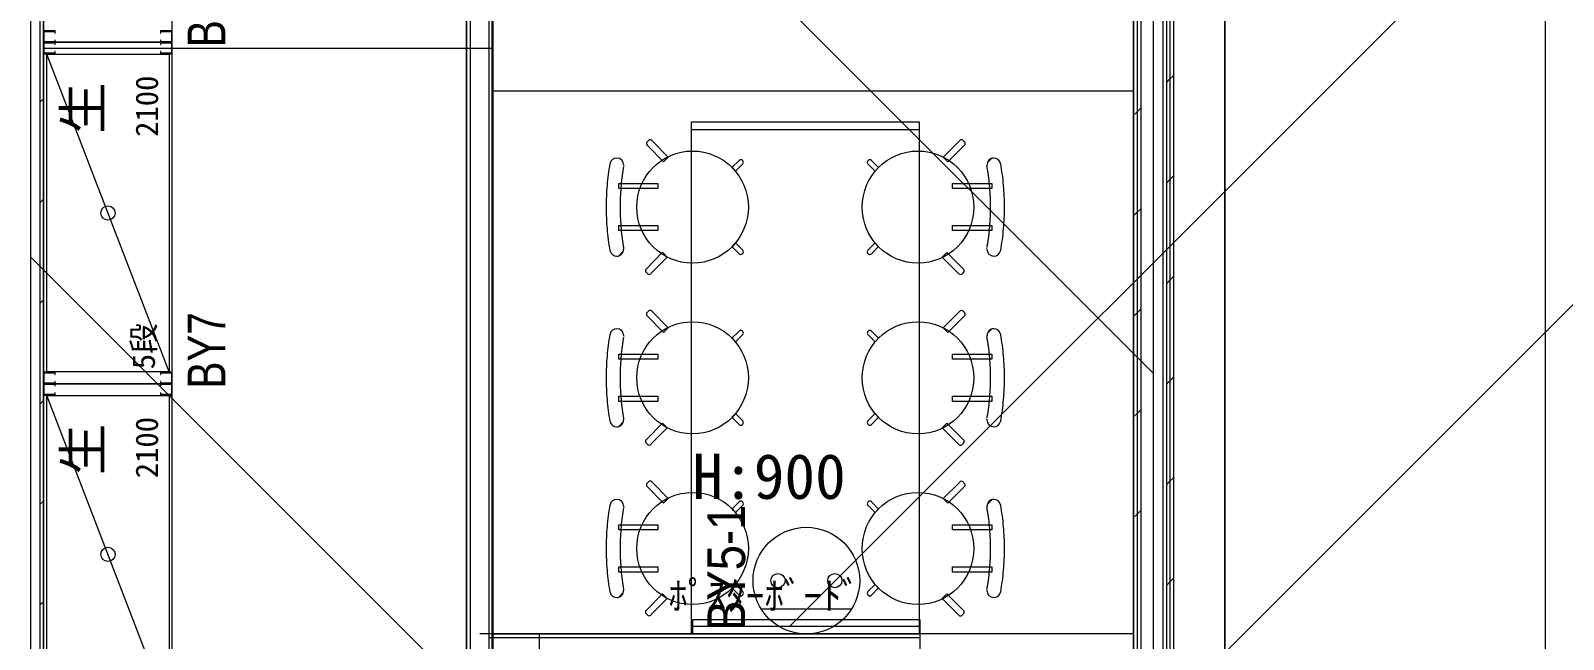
# Model space of a CAD drawing. Units: millimetres at full size, sheet at 1:100. Extents: x 3352 to 127672, y -40372 to 101181.
# Drawn here: x 65774 to 71160, y 404 to 2543 of the extents above; entities that cross this region are included whole.
import ezdxf
from ezdxf.enums import TextEntityAlignment as Align

# ---------------------------------------------------------------- set-up
doc = ezdxf.new("R2010")
doc.units = ezdxf.units.MM
doc.header["$LTSCALE"] = 100
doc.header["$PDMODE"] = 32
doc.header["$PDSIZE"] = 50
doc.linetypes.add('CHAIN2', pattern=[12, 9, -1, 1, -1])
doc.layers.add('0-0', color=134, linetype='Continuous', lineweight=18)
doc.styles.add('MS UI Gothic', font='')
doc.styles.add('ＭＳ ゴシック', font='')
doc.styles.add('ＭＳ Ｐゴシック', font='')
doc.styles.get('MS UI Gothic').set_extended_font_data('MS UI Gothic')
doc.styles.get('ＭＳ ゴシック').set_extended_font_data('MS Gothic')
doc.styles.get('ＭＳ Ｐゴシック').set_extended_font_data('MS PGothic')

msp = doc.modelspace()

# ---------------------------------------------------------------- linework, layer by layer
at = {"layer": '0-0', "color": 47}
for p, q in [((71095.8, 13184.6), (71095.8, -34300.8)), ((69969.8, 11057), (69969.8, -18478.1)), ((69649.8, 5336.7), (69649.8, -14593.3)), ((69662.3, 5336.7), (69662.3, -14580.8)), ((69752.3, 5349.2), (69752.3, -5.8)), ((69764.8, 5349.2), (69764.8, 6.7))]:
    msp.add_line(p, q, dxfattribs=at)
at = {"layer": '0-0', "linetype": 'CHAIN2'}
msp.add_line((69969.8, 11057), (69969.8, -18478.1), dxfattribs=at)
at = {"layer": '0-0'}
for p, q in [((69969.8, -18478.1), (69969.8, 11057)), ((65818.8, -13058.2), (65818.8, 8461.7)), ((65806.3, 6439.5), (65806.3, -7170.8)), ((69662.3, 5576.7), (69662.3, -14580.8)), ((67306, 5426.7), (67306, -4849.9)), ((69674.8, 5426.7), (69674.8, -13015.8)), ((67318.5, 5361.7), (67318.5, -4784.9)), ((67383.5, 5349.2), (67383.5, -4772.4)), ((67396, -4772.4), (67396, 5349.2)), ((69752.3, 5349.2), (69752.3, -5.8)), ((69764.8, 5361.8), (69764.8, -14593.3)), ((69777.3, 5361.8), (69777.3, -13003.3)), ((69789.8, 5349.3), (69789.8, -13003.3)), ((65818.8, 2481.4), (67396, 2481.4)), ((65858.8, 2503.8), (65821.8, 2503.8)), ((66260.3, 1344.3), (65830.3, 2460.3)), ((69764.8, 2361), (69777.3, 2373.5)), ((69777.3, 2373.5), (69789.8, 2386)), ((67396, 2331.4), (69649.8, 2331.4)), ((65806.3, 2291.6), (65818.8, 2304.1)), ((69662.3, 2258.5), (69674.8, 2271)), ((69649.8, 2246), (69662.3, 2258.5)), ((68896, 2194.6), (68096, 2194.6)), ((67998.3, 2082.5), (67939.9, 2141.2)), ((68997.4, 2082.1), (69055.8, 2140.8)), ((67809.7, 2075.3), (67810, 2076.7)), ((67857.4, 2065.6), (67856.4, 2059.5)), ((67858, 2070.8), (67858, 2068.9)), ((68238.3, 2061.8), (68263.8, 2087.4)), ((68274.9, 2087.4), (68276.2, 2086.1)), ((68717.1, 2087.4), (68715.8, 2086.1)), ((68753.7, 2061.8), (68728.2, 2087.4)), ((69134.7, 2065.6), (69134.5, 2070.8)), ((69135.6, 2059.5), (69134.6, 2065.6)), ((69182, 2076.7), (69182.3, 2075.3)), ((67799.3, 1999.6), (67799.4, 1999.6)), ((69192.7, 1999.6), (69192.7, 1999.6)), ((69764.8, 2007.5), (69777.3, 2020)), ((69777.3, 2020), (69789.8, 2032.5)), ((65806.3, 1938.1), (65818.8, 1950.6)), ((69649.8, 1892.5), (69662.3, 1905)), ((69662.3, 1905), (69674.8, 1917.5)), ((67799.4, 1846.6), (67799.3, 1846.6)), ((69192.7, 1846.6), (69192.7, 1846.6)), ((67856.4, 1786.8), (67857.4, 1780.6)), ((67857.4, 1780.6), (67857.5, 1775.4)), ((68238.3, 1784.4), (68263.8, 1758.8)), ((68753.7, 1784.4), (68728.2, 1758.8)), ((69134.6, 1780.6), (69135.6, 1786.8)), ((67810, 1769.5), (67809.7, 1770.9)), ((67994.6, 1764.1), (67936.3, 1705.4)), ((68274.9, 1758.8), (68276.2, 1760.1)), ((68717.1, 1758.8), (68715.8, 1760.1)), ((68993.8, 1763.7), (69052.1, 1705)), ((69134, 1775.4), (69134, 1777.3)), ((69182.3, 1770.9), (69182, 1769.5)), ((69777.3, 1666.4), (69789.8, 1678.9)), ((69764.8, 1653.9), (69777.3, 1666.4)), ((65806.3, 1584.5), (65818.8, 1597)), ((69662.3, 1551.4), (69674.8, 1563.9)), ((67998.3, 1482.5), (67939.9, 1541.2)), ((68997.4, 1482.1), (69055.8, 1540.8)), ((69649.8, 1538.9), (69662.3, 1551.4)), ((67809.7, 1475.3), (67810, 1476.7)), ((67857.4, 1465.6), (67856.4, 1459.5)), ((67858, 1470.8), (67858, 1468.9)), ((68238.3, 1461.8), (68263.8, 1487.4)), ((68274.9, 1487.4), (68276.2, 1486.1)), ((68717.1, 1487.4), (68715.8, 1486.1)), ((68753.7, 1461.8), (68728.2, 1487.4)), ((69134.7, 1465.6), (69134.5, 1470.8)), ((69135.6, 1459.5), (69134.6, 1465.6)), ((69182, 1476.7), (69182.3, 1475.3)), ((67799.3, 1399.6), (67799.4, 1399.6)), ((69192.7, 1399.6), (69192.7, 1399.6)), ((65858.8, 1303.8), (65821.8, 1303.8)), ((69764.8, 1300.4), (69777.3, 1312.9)), ((69777.3, 1312.9), (69789.8, 1325.4)), ((65806.3, 1230.9), (65818.8, 1243.4)), ((66260.3, 144.3), (65830.3, 1260.3)), ((67799.4, 1246.6), (67799.3, 1246.6)), ((69192.7, 1246.6), (69192.7, 1246.6)), ((67856.4, 1186.8), (67857.4, 1180.6)), ((69134.6, 1180.6), (69135.6, 1186.8)), ((69649.8, 1185.4), (69662.3, 1197.9)), ((69662.3, 1197.9), (69674.8, 1210.4)), ((67810, 1169.5), (67809.7, 1170.9)), ((67857.4, 1180.6), (67857.5, 1175.4)), ((67994.6, 1164.1), (67936.3, 1105.4)), ((68238.3, 1184.4), (68263.8, 1158.8)), ((68274.9, 1158.8), (68276.2, 1160.1)), ((68717.1, 1158.8), (68715.8, 1160.1)), ((68753.7, 1184.4), (68728.2, 1158.8)), ((68993.8, 1163.7), (69052.1, 1105)), ((69134, 1175.4), (69134, 1177.3)), ((69182.3, 1170.9), (69182, 1169.5)), ((69777.3, 959.3), (69789.8, 971.8)), ((67998.3, 882.5), (67939.9, 941.2)), ((68997.4, 882.1), (69055.8, 940.8)), ((69764.8, 946.8), (69777.3, 959.3)), ((65806.3, 877.4), (65818.8, 889.9)), ((67809.7, 875.3), (67810, 876.7)), ((67857.4, 865.6), (67856.4, 859.5)), ((67858, 870.8), (67858, 868.9)), ((68238.3, 861.8), (68263.8, 887.4)), ((68274.9, 887.4), (68276.2, 886.1)), ((68717.1, 887.4), (68715.8, 886.1)), ((68753.7, 861.8), (68728.2, 887.4)), ((69134.7, 865.6), (69134.5, 870.8)), ((69135.6, 859.5), (69134.6, 865.6)), ((69182, 876.7), (69182.3, 875.3)), ((69649.8, 831.8), (69662.3, 844.3)), ((69662.3, 844.3), (69674.8, 856.8)), ((67799.3, 799.6), (67799.4, 799.6)), ((69192.7, 799.6), (69192.7, 799.6)), ((67799.4, 646.6), (67799.3, 646.6)), ((69192.7, 646.6), (69192.7, 646.6)), ((69764.8, 593.3), (69777.3, 605.8)), ((69777.3, 605.8), (69789.8, 618.3)), ((67810, 569.5), (67809.7, 570.9)), ((67856.4, 586.8), (67857.4, 580.6)), ((67857.4, 580.6), (67857.5, 575.4)), ((67994.6, 564.1), (67936.3, 505.4)), ((68238.3, 584.4), (68263.8, 558.8)), ((68274.9, 558.8), (68276.2, 560.1)), ((68717.1, 558.8), (68715.8, 560.1)), ((68753.7, 584.4), (68728.2, 558.8)), ((68993.8, 563.7), (69052.1, 505)), ((69134, 575.4), (69134, 577.3)), ((69134.6, 580.6), (69135.6, 586.8)), ((69182.3, 570.9), (69182, 569.5)), ((65806.3, 523.8), (65818.8, 536.3)), ((68096, 450.6), (68896, 450.6)), ((69649.8, 422.6), (67383.5, 422.6)), ((67383.5, 410.1), (68899.8, 410.1)), ((67562.2, -13058.2), (67562.2, 422.6)), ((68896, 422.6), (68096, 422.6)), ((68899.8, 332.6), (68899.8, 422.6))]:
    msp.add_line(p, q, dxfattribs=at)
at = {"layer": '0-0', "color": 150}
msp.add_line((65773.8, 8506.7), (65773.8, -13048.3), dxfattribs=at)
at = {"layer": '0-0', "color": 3}
for p, q in [((67306, 5439.2), (67306, -4862.4)), ((67398, 5439.2), (67398, -4770.4)), ((69634.9, 422.6), (67352, 422.6))]:
    msp.add_line(p, q, dxfattribs=at)
at = {"layer": '0-0', "color": 5}
for p, q in [((67306, -4862.4), (67306, 5439.2)), ((71703.3, 3711.7), (68442.2, 450.6)), ((71703.3, 3711.7), (68442.2, 450.6)), ((67396, 422.6), (68899.8, 422.6))]:
    msp.add_line(p, q, dxfattribs=at)
at = {"layer": '0-0', "color": 13}
msp.add_line((69649.8, 5394.2), (69649.8, -14593.3), dxfattribs=at)
at = {"layer": '0-0', "color": 1}
msp.add_line((69649.8, -14593.3), (69649.8, 5394.2), dxfattribs=at)
at = {"layer": '0-0', "color": 140}
for p, q in [((65773.8, 5284.1), (69719.8, 1338.1)), ((65773.8, 1748.5), (69719.8, -2197.5))]:
    msp.add_line(p, q, dxfattribs=at)
at = {"layer": '0-0', "color": 20}
msp.add_line((71703.3, 2089.9), (67996, -1617.4), dxfattribs=at)
at = {"layer": '0-0', "color": 49}
for p, q in [((69151.9, 2094.6), (69135.5, 2078.2)), ((67840.2, 1751.6), (67856.5, 1768)), ((69151.9, 1494.6), (69135.5, 1478.2)), ((67840.2, 1151.6), (67856.5, 1168)), ((69151.9, 894.6), (69135.5, 878.2)), ((67840.2, 551.6), (67856.5, 568))]:
    msp.add_line(p, q, dxfattribs=at)
at = {"layer": '0-0', "color": 230}
msp.add_line((68658.4, 510.1), (68341.2, 510.1), dxfattribs=at)
at = {"layer": '0-0', "color": 150}
msp.add_lwpolyline([(69719.8, -13048.3), (69719.8, 5394.3), (84641.8, 5394.3), (84641.8, 8836.7), (82035.3, 8836.7), (82035.3, 8493.7)], dxfattribs=at)
at = {"layer": '0-0'}
for points in [[(69649.8, 5576.7), (69649.8, -14593.3), (65818.8, -14593.3), (65818.8, -13093.3)], [(65858.8, 2540.8), (65858.8, 2534.3), (65860.3, 2534.3), (65860.3, 2542.3), (65820.3, 2542.3)], [(65821.8, 2503.8), (65821.8, 2540.8), (65858.8, 2540.8)], [(66270.3, 2542.3), (66230.3, 2542.3), (66230.3, 2534.3), (66231.8, 2534.3), (66231.8, 2540.8), (66268.8, 2540.8), (66268.8, 2503.8), (66231.8, 2503.8)], [(65820.3, 2462.3), (65860.3, 2462.3), (65860.3, 2470.3), (65858.8, 2470.3), (65858.8, 2463.8), (65821.8, 2463.8), (65821.8, 2500.8), (65858.8, 2500.8)], [(65860.3, 2502.3), (65860.3, 2510.3), (65858.8, 2510.3), (65858.8, 2503.8)], [(65858.8, 2500.8), (65858.8, 2494.3), (65860.3, 2494.3), (65860.3, 2502.3)], [(66231.8, 2503.8), (66231.8, 2510.3), (66230.3, 2510.3), (66230.3, 2502.3)], [(66230.3, 2502.3), (66230.3, 2494.3), (66231.8, 2494.3), (66231.8, 2500.8), (66268.8, 2500.8), (66268.8, 2463.8), (66231.8, 2463.8)], [(66231.8, 2463.8), (66231.8, 2470.3), (66230.3, 2470.3), (66230.3, 2462.3), (66270.3, 2462.3)], [(68096, 422.6), (68096, 2222.6), (68896, 2222.6), (68896, 422.6)], [(68096, 2194.6), (68096, 2222.6), (68896, 2222.6)], [(67939.9, 2152.5), (67943.4, 2156), (67945, 2157.6)], [(67956.4, 2157.6), (67958, 2156), (68014.7, 2099), (67998.3, 2082.5)], [(69039.3, 2157.2), (69037.7, 2155.6), (68981, 2098.6), (68997.4, 2082.1)], [(69055.8, 2152.1), (69052.3, 2155.6), (69050.7, 2157.2)], [(68276.2, 2074.8), (68250.8, 2049.2), (68238.3, 2061.8)], [(68715.8, 2074.8), (68741.2, 2049.2), (68753.7, 2061.8)], [(68276.2, 1771.4), (68250.8, 1797), (68238.3, 1784.4)], [(68715.8, 1771.4), (68741.2, 1797), (68753.7, 1784.4)], [(67952.7, 1689), (67954.3, 1690.6), (68011.1, 1747.6), (67994.6, 1764.1)], [(69035.7, 1688.6), (69034.1, 1690.2), (68977.4, 1747.2), (68993.8, 1763.7)], [(67936.3, 1694.2), (67939.8, 1690.6), (67941.4, 1689)], [(69052.1, 1693.8), (69048.6, 1690.2), (69047, 1688.6)], [(67939.9, 1552.5), (67943.4, 1556), (67945, 1557.6)], [(67956.4, 1557.6), (67958, 1556), (68014.7, 1499), (67998.3, 1482.5)], [(69039.3, 1557.2), (69037.7, 1555.6), (68981, 1498.6), (68997.4, 1482.1)], [(69055.8, 1552.1), (69052.3, 1555.6), (69050.7, 1557.2)], [(68276.2, 1474.8), (68250.8, 1449.2), (68238.3, 1461.8)], [(68715.8, 1474.8), (68741.2, 1449.2), (68753.7, 1461.8)], [(65858.8, 1340.8), (65858.8, 1334.3), (65860.3, 1334.3), (65860.3, 1342.3), (65820.3, 1342.3)], [(65820.3, 1262.3), (65860.3, 1262.3), (65860.3, 1270.3), (65858.8, 1270.3), (65858.8, 1263.8), (65821.8, 1263.8), (65821.8, 1300.8), (65858.8, 1300.8)], [(65821.8, 1303.8), (65821.8, 1340.8), (65858.8, 1340.8)], [(65860.3, 1302.3), (65860.3, 1310.3), (65858.8, 1310.3), (65858.8, 1303.8)], [(65858.8, 1300.8), (65858.8, 1294.3), (65860.3, 1294.3), (65860.3, 1302.3)], [(66270.3, 1342.3), (66230.3, 1342.3), (66230.3, 1334.3), (66231.8, 1334.3), (66231.8, 1340.8), (66268.8, 1340.8), (66268.8, 1303.8), (66231.8, 1303.8)], [(66231.8, 1303.8), (66231.8, 1310.3), (66230.3, 1310.3), (66230.3, 1302.3)], [(66230.3, 1302.3), (66230.3, 1294.3), (66231.8, 1294.3), (66231.8, 1300.8), (66268.8, 1300.8), (66268.8, 1263.8), (66231.8, 1263.8)], [(66231.8, 1263.8), (66231.8, 1270.3), (66230.3, 1270.3), (66230.3, 1262.3), (66270.3, 1262.3)], [(68276.2, 1171.4), (68250.8, 1197), (68238.3, 1184.4)], [(68715.8, 1171.4), (68741.2, 1197), (68753.7, 1184.4)], [(67952.7, 1089), (67954.3, 1090.6), (68011.1, 1147.6), (67994.6, 1164.1)], [(69035.7, 1088.6), (69034.1, 1090.2), (68977.4, 1147.2), (68993.8, 1163.7)], [(67936.3, 1094.2), (67939.8, 1090.6), (67941.4, 1089)], [(69052.1, 1093.8), (69048.6, 1090.2), (69047, 1088.6)], [(67939.9, 952.5), (67943.4, 956), (67945, 957.6)], [(67956.4, 957.6), (67958, 956), (68014.7, 899), (67998.3, 882.5)], [(69039.3, 957.2), (69037.7, 955.6), (68981, 898.6), (68997.4, 882.1)], [(69055.8, 952.1), (69052.3, 955.6), (69050.7, 957.2)], [(68276.2, 874.8), (68250.8, 849.2), (68238.3, 861.8)], [(68715.8, 874.8), (68741.2, 849.2), (68753.7, 861.8)], [(68276.2, 571.4), (68250.8, 597), (68238.3, 584.4)], [(68715.8, 571.4), (68741.2, 597), (68753.7, 584.4)], [(67952.7, 489), (67954.3, 490.6), (68011.1, 547.6), (67994.6, 564.1)], [(69035.7, 488.6), (69034.1, 490.2), (68977.4, 547.2), (68993.8, 563.7)], [(67936.3, 494.2), (67939.8, 490.6), (67941.4, 489)], [(69052.1, 493.8), (69048.6, 490.2), (69047, 488.6)]]:
    msp.add_lwpolyline(points, dxfattribs=at)
at = {"layer": '0-0', "color": 5}
msp.add_lwpolyline([(69649.8, -4862.4), (67396, -4862.4), (67396, 5439.2)], dxfattribs=at)
at = {"layer": '0-0'}
for points in [[(65820.3, 2502.3), (65820.3, 3702.3), (66270.3, 3702.3), (66270.3, 2502.3)], [(65820.3, 1302.3), (65820.3, 2502.3), (66270.3, 2502.3), (66270.3, 1302.3)], [(65830.3, 1344.3), (65830.3, 2460.3), (66260.3, 2460.3), (66260.3, 1344.3)], [(67978.2, 1988.2), (67841, 1988.2), (67841, 2005.9), (67978.2, 2005.9)], [(69013.8, 2005.9), (69151.1, 2005.9), (69151.1, 1988.2), (69013.8, 1988.2)], [(67978.2, 1840.3), (67841, 1840.3), (67841, 1858.1), (67978.2, 1858.1)], [(69013.8, 1858.1), (69151.1, 1858.1), (69151.1, 1840.3), (69013.8, 1840.3)], [(67978.2, 1388.2), (67841, 1388.2), (67841, 1405.9), (67978.2, 1405.9)], [(69013.8, 1405.9), (69151.1, 1405.9), (69151.1, 1388.2), (69013.8, 1388.2)], [(65820.3, 102.3), (65820.3, 1302.3), (66270.3, 1302.3), (66270.3, 102.3)], [(65830.3, 144.3), (65830.3, 1260.3), (66260.3, 1260.3), (66260.3, 144.3)], [(67978.2, 1240.3), (67841, 1240.3), (67841, 1258.1), (67978.2, 1258.1)], [(69013.8, 1258.1), (69151.1, 1258.1), (69151.1, 1240.3), (69013.8, 1240.3)], [(67978.2, 788.2), (67841, 788.2), (67841, 805.9), (67978.2, 805.9)], [(69013.8, 805.9), (69151.1, 805.9), (69151.1, 788.2), (69013.8, 788.2)], [(67978.2, 640.3), (67841, 640.3), (67841, 658.1), (67978.2, 658.1)], [(69013.8, 658.1), (69151.1, 658.1), (69151.1, 640.3), (69013.8, 640.3)]]:
    msp.add_lwpolyline(points, close=True, dxfattribs=at)
at = {"layer": '0-0', "color": 1}
msp.add_lwpolyline([(68899.8, 472.6), (68099.8, 472.6), (68099.8, 422.6), (68899.8, 422.6)], close=True, dxfattribs=at)
at = {"layer": '0-0', "color": 230}
for centre, radius in [((68499.8, 610.1), 187.5), ((68399.8, 610.1), 25), ((68599.8, 610.1), 25)]:
    msp.add_circle(centre, radius, dxfattribs=at)
at = {"layer": '0-0'}
for centre, radius, start, end in [((67950.7, 2152), 8, 44.8497, 135.1503), ((69045, 2151.6), 8, 44.8497, 135.1503), ((67945.6, 2146.8), 8, 135.1503, 224.8497), ((69050.1, 2146.4), 8, 315.1503, 44.8497), ((68673.7, 1923.5), 877.7, 170.0356, 175.0238), ((67833.3, 2071.8), 23.8, 90, 168.1342), ((67833.3, 2070.8), 24.7, 0, 90), ((68666.5, 1923.4), 821.4, 170.4686, 175.2396), ((68269.4, 2081.9), 7.82, 44.8497, 135.1503), ((68270.6, 2080.4), 8, 315.1503, 44.8497), ((68721.5, 2080.4), 8, 135.1503, 224.8497), ((68722.7, 2081.9), 7.82, 44.8497, 135.1503), ((69158.8, 2071.3), 24.2, 90, 181.1816), ((68325.6, 1923.4), 821.4, 4.7604, 9.5313), ((69158.8, 2071.8), 23.8, 11.8658, 90), ((68318.3, 1923.5), 877.7, 4.9762, 9.9644), ((68677.7, 1923.1), 881.6, 175.0246, 180.0008), ((68314.4, 1923.1), 881.6, 359.9992, 4.9755), ((68669.9, 1923.1), 824.8, 175.2402, 180.0007), ((68322.2, 1923.1), 824.8, 359.9993, 4.7598), ((68677.7, 1923.1), 881.6, 179.9992, 184.9754), ((68669.9, 1923.1), 824.8, 179.9993, 184.7598), ((68322.2, 1923.1), 824.8, 355.2402, 0.0007), ((68314.4, 1923.1), 881.6, 355.0245, 0.0008), ((68673.7, 1922.7), 877.7, 184.9762, 189.9644), ((68666.5, 1922.8), 821.4, 184.7604, 189.5314), ((68325.6, 1922.8), 821.4, 350.4687, 355.2396), ((68318.3, 1922.7), 877.7, 350.0356, 355.0238), ((67833.3, 1774.4), 23.8, 191.8658, 270), ((67833.3, 1774.9), 24.2, 270, 1.1816), ((68269.4, 1764.3), 7.82, 224.8497, 315.1503), ((68270.6, 1765.8), 8, 315.1503, 44.8497), ((68721.5, 1765.8), 8, 135.1503, 224.8497), ((68722.7, 1764.3), 7.82, 224.8497, 315.1503), ((69158.8, 1775.4), 24.7, 180, 270), ((69158.8, 1774.4), 23.8, 270, 348.1342), ((67941.9, 1699.8), 8, 135.1503, 224.8497), ((67947.1, 1694.6), 8, 224.8497, 315.1503), ((69041.4, 1694.2), 8, 224.8497, 315.1503), ((69046.5, 1699.4), 8, 315.1503, 44.8497), ((67945.6, 1546.8), 8, 135.1503, 224.8497), ((67950.7, 1552), 8, 44.8497, 135.1503), ((69045, 1551.6), 8, 44.8497, 135.1503), ((69050.1, 1546.4), 8, 315.1503, 44.8497), ((68673.7, 1323.5), 877.7, 170.0356, 175.0238), ((67833.3, 1471.8), 23.8, 90, 168.1342), ((67833.3, 1470.8), 24.7, 0, 90), ((68666.5, 1323.4), 821.4, 170.4686, 175.2396), ((68269.4, 1481.9), 7.82, 44.8497, 135.1503), ((68270.6, 1480.4), 8, 315.1503, 44.8497), ((68721.5, 1480.4), 8, 135.1503, 224.8497), ((68722.7, 1481.9), 7.82, 44.8497, 135.1503), ((69158.8, 1471.3), 24.2, 90, 181.1816), ((68325.6, 1323.4), 821.4, 4.7604, 9.5313), ((69158.8, 1471.8), 23.8, 11.8658, 90), ((68318.3, 1323.5), 877.7, 4.9762, 9.9644), ((68677.7, 1323.1), 881.6, 175.0246, 180.0008), ((68669.9, 1323.1), 824.8, 175.2402, 180.0007), ((68322.2, 1323.1), 824.8, 359.9993, 4.7598), ((68314.4, 1323.1), 881.6, 359.9992, 4.9755), ((68677.7, 1323.1), 881.6, 179.9992, 184.9754), ((68669.9, 1323.1), 824.8, 179.9993, 184.7598), ((68322.2, 1323.1), 824.8, 355.2402, 0.0007), ((68314.4, 1323.1), 881.6, 355.0245, 0.0008), ((68673.7, 1322.7), 877.7, 184.9762, 189.9644), ((68666.5, 1322.8), 821.4, 184.7604, 189.5314), ((68325.6, 1322.8), 821.4, 350.4687, 355.2396), ((68318.3, 1322.7), 877.7, 350.0356, 355.0238), ((67833.3, 1174.4), 23.8, 191.8658, 270), ((67833.3, 1174.9), 24.2, 270, 1.1816), ((68269.4, 1164.3), 7.82, 224.8497, 315.1503), ((68270.6, 1165.8), 8, 315.1503, 44.8497), ((68721.5, 1165.8), 8, 135.1503, 224.8497), ((68722.7, 1164.3), 7.82, 224.8497, 315.1503), ((69158.8, 1175.4), 24.7, 180, 270), ((69158.8, 1174.4), 23.8, 270, 348.1342), ((67941.9, 1099.8), 8, 135.1503, 224.8497), ((67947.1, 1094.6), 8, 224.8497, 315.1503), ((69041.4, 1094.2), 8, 224.8497, 315.1503), ((69046.5, 1099.4), 8, 315.1503, 44.8497), ((67945.6, 946.8), 8, 135.1503, 224.8497), ((67950.7, 952), 8, 44.8497, 135.1503), ((69045, 951.6), 8, 44.8497, 135.1503), ((69050.1, 946.4), 8, 315.1503, 44.8497), ((68673.7, 723.5), 877.7, 170.0356, 175.0238), ((67833.3, 871.8), 23.8, 90, 168.1342), ((67833.3, 870.8), 24.7, 0, 90), ((68269.4, 881.9), 7.82, 44.8497, 135.1503), ((68270.6, 880.4), 8, 315.1503, 44.8497), ((68721.5, 880.4), 8, 135.1503, 224.8497), ((68722.7, 881.9), 7.82, 44.8497, 135.1503), ((69158.8, 871.3), 24.2, 90, 181.1816), ((69158.8, 871.8), 23.8, 11.8658, 90), ((68318.3, 723.5), 877.7, 4.9762, 9.9644), ((68666.5, 723.4), 821.4, 170.4686, 175.2396), ((68325.6, 723.4), 821.4, 4.7604, 9.5313), ((68677.7, 723.1), 881.6, 175.0246, 180.0008), ((68669.9, 723.1), 824.8, 175.2402, 180.0007), ((68322.2, 723.1), 824.8, 359.9993, 4.7598), ((68314.4, 723.1), 881.6, 359.9992, 4.9755), ((68677.7, 723.1), 881.6, 179.9992, 184.9754), ((68669.9, 723.1), 824.8, 179.9993, 184.7598), ((68322.2, 723.1), 824.8, 355.2402, 0.0007), ((68314.4, 723.1), 881.6, 355.0245, 0.0008), ((68673.7, 722.7), 877.7, 184.9762, 189.9644), ((68666.5, 722.8), 821.4, 184.7604, 189.5314), ((68325.6, 722.8), 821.4, 350.4687, 355.2396), ((68318.3, 722.7), 877.7, 350.0356, 355.0238), ((67833.3, 574.4), 23.8, 191.8658, 270), ((67833.3, 574.9), 24.2, 270, 1.1816), ((68269.4, 564.3), 7.82, 224.8497, 315.1503), ((68270.6, 565.8), 8, 315.1503, 44.8497), ((68721.5, 565.8), 8, 135.1503, 224.8497), ((68722.7, 564.3), 7.82, 224.8497, 315.1503), ((69158.8, 575.4), 24.7, 180, 270), ((69158.8, 574.4), 23.8, 270, 348.1342), ((67941.9, 499.8), 8, 135.1503, 224.8497), ((67947.1, 494.6), 8, 224.8497, 315.1503), ((69041.4, 494.2), 8, 224.8497, 315.1503), ((69046.5, 499.4), 8, 315.1503, 44.8497)]:
    msp.add_arc(centre, radius, start, end, dxfattribs=at)
for centre, major_axis in [((68099.9, 1923.1), (0, 197.1)), ((68892.1, 1923.1), (0, -197.1)), ((68099.9, 1323.1), (0, 197.1)), ((68892.1, 1323.1), (0, -197.1)), ((68099.9, 723.1), (0, 197.1)), ((68892.1, 723.1), (0, -197.1))]:
    msp.add_ellipse(centre, major_axis=major_axis, ratio=0.994766, dxfattribs=at)
for p in [(66045.3, 1902.3), (66045.3, 702.3)]:
    msp.add_point(p, dxfattribs=at)

# ---------------------------------------------------------------- texts
at = {"layer": '0-0', "color": 191, "style": 'MS UI Gothic'}
for s, width, p in [('BY7', 0.8, (66497.8, 2485.3)), ('BY7', 0.8, (66497.8, 1285.3)), ('BY5-1', 0.9, (68324.5, 433.6))]:
    msp.add_text(s, height=132.6, rotation=90, dxfattribs=dict(at, width=width)).set_placement(p, align=Align.BOTTOM_LEFT)
at = {"layer": '0-0', "color": 7, "style": 'ＭＳ ゴシック'}
for p in [(66245.3, 2169.9), (66245.3, 969.9)]:
    msp.add_text('2100', height=79.21, rotation=90, dxfattribs=at).set_placement(p, align=Align.BOTTOM_LEFT)
at = {"layer": '0-0', "color": 1, "style": 'ＭＳ Ｐゴシック'}
for p in [(66064.2, 2181), (66064.2, 981)]:
    msp.add_text('生', height=132.6, rotation=90, dxfattribs=at).set_placement(p, align=Align.BOTTOM_LEFT)
at = {"layer": '0-0', "color": 5, "style": 'ＭＳ ゴシック'}
msp.add_text('5段', height=79.21, rotation=90, dxfattribs=at).set_placement((66234.4, 1353.2), align=Align.BOTTOM_LEFT)
at = {"layer": '0-0', "color": 230, "style": 'ＭＳ ゴシック'}
msp.add_text('H:900', height=158.4, dxfattribs=at).set_placement((68099.4, 849.9), align=Align.BOTTOM_LEFT)
at = {"layer": '0-0', "style": 'ＭＳ Ｐゴシック'}
msp.add_text('ﾎﾟｽﾀｰﾎﾞｰﾄﾞ', height=99.01, dxfattribs=at).set_placement((68015.5, 478.3), align=Align.BOTTOM_LEFT)

doc.saveas('drawing.dxf')
